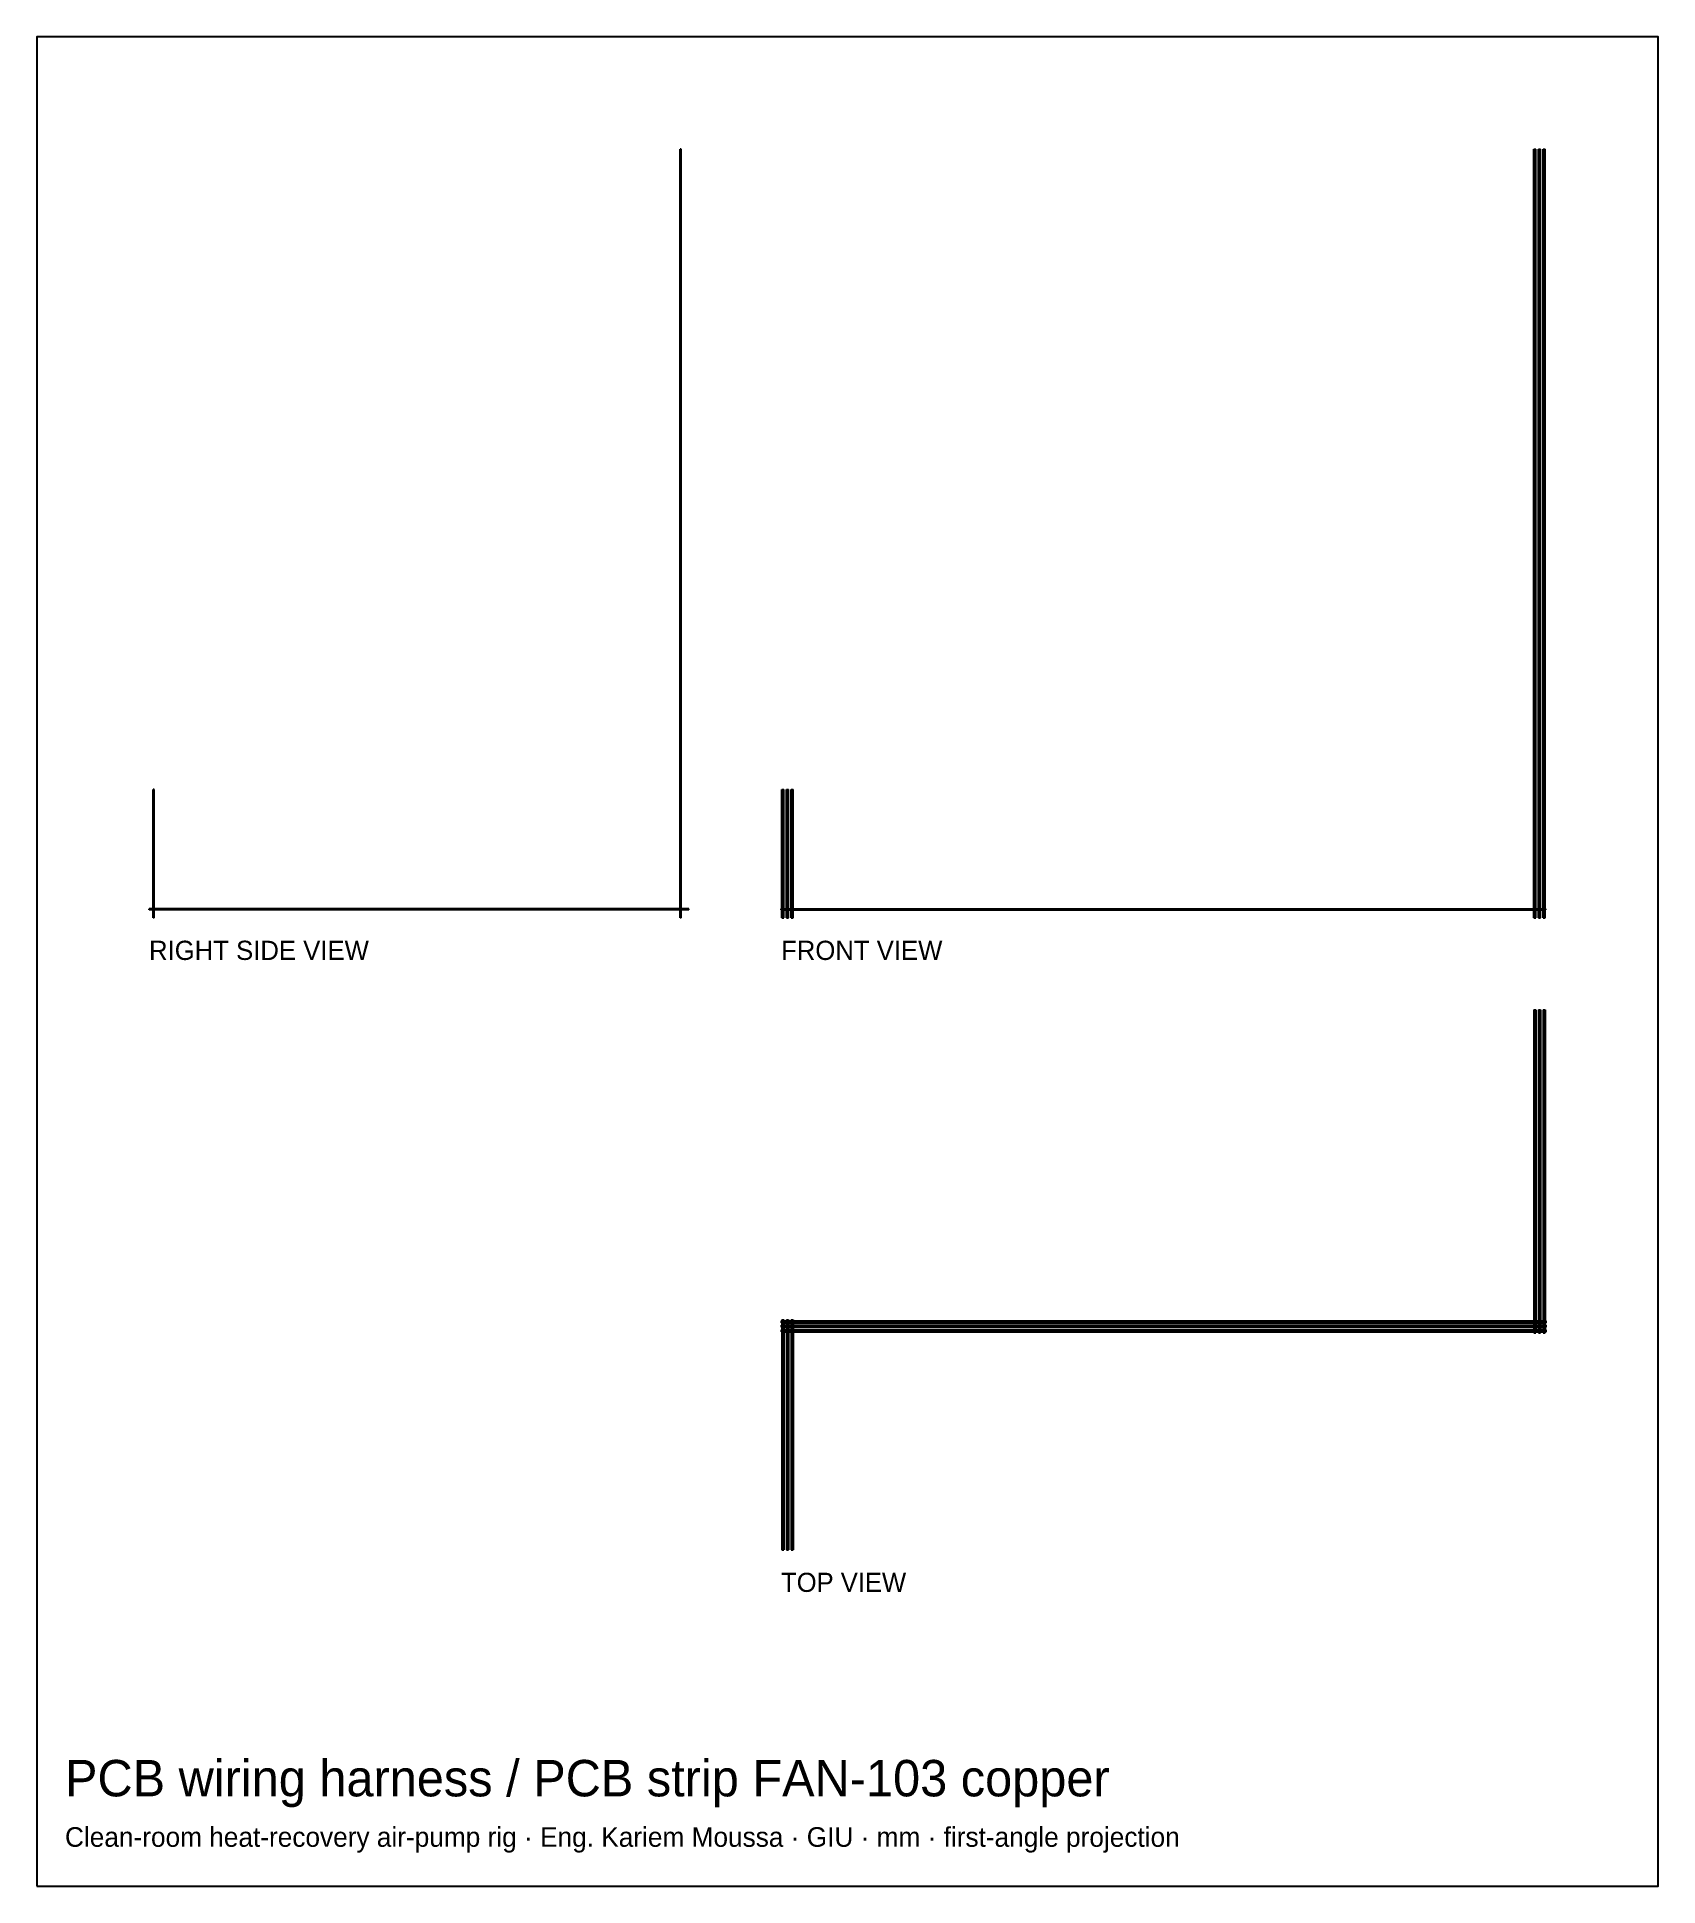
# Model space of a CAD drawing. Header units: millimetres. Extents: x -684 to -117, y -332 to 315.
import ezdxf

# ---------------------------------------------------------------- set-up
doc = ezdxf.new("R2010")
doc.units = ezdxf.units.MM
for name, color, linetype in [('BORDER', 7, 'Continuous'), ('HIDDEN', 8, 'Continuous'), ('TEXT', 5, 'Continuous'), ('VISIBLE', 7, 'Continuous')]:
    doc.layers.add(name, color=color, linetype=linetype)

msp = doc.modelspace()

# ---------------------------------------------------------------- linework, layer by layer
at = {"layer": 'BORDER'}
msp.add_lwpolyline([(-684.445, -331.7805), (-116.9222, -331.7805), (-116.9222, 315.4778), (-684.445, 315.4778)], close=True, dxfattribs=at)
at = {"layer": 'HIDDEN'}
for points in [[(-458.9672, 276.25), (-459.3172, 276.25)], [(-459.3172, 7.19), (-459.3172, 276.25)], [(-458.9672, 276.25), (-459.3172, 276.25)], [(-459.3172, 7.19), (-459.3172, 276.25)], [(-458.9672, 276.25), (-459.3172, 276.25)], [(-459.3172, 7.19), (-459.3172, 276.25)], [(-458.9672, 276.25), (-459.3172, 276.25)], [(-459.3172, 7.19), (-459.3172, 276.25)], [(-458.9672, 276.25), (-459.3172, 276.25)], [(-459.3172, 7.19), (-459.3172, 276.25)], [(-458.9672, 7.19), (-458.9672, 276.25)], [(-458.9672, 7.19), (-458.9672, 276.25)], [(-458.9672, 7.19), (-458.9672, 276.25)], [(-458.9672, 7.19), (-458.9672, 276.25)], [(-458.9672, 7.19), (-458.9672, 276.25)], [(-160.35, 276.25), (-159.65, 276.25)], [(-160.35, 7.19), (-160.35, 276.25)], [(-159.65, 7.19), (-159.65, 276.25)], [(-158.75, 276.25), (-158.05, 276.25)], [(-158.75, 7.19), (-158.75, 276.25)], [(-158.05, 7.19), (-158.05, 276.25)], [(-157.15, 276.25), (-156.45, 276.25)], [(-157.15, 7.19), (-157.15, 276.25)], [(-156.45, 7.19), (-156.45, 276.25)], [(-643.4672, 52.05), (-643.8172, 52.05)], [(-643.8172, 7.19), (-643.8172, 52.05)], [(-643.4672, 52.05), (-643.8172, 52.05)], [(-643.8172, 7.19), (-643.8172, 52.05)], [(-643.4672, 52.05), (-643.8172, 52.05)], [(-643.8172, 7.19), (-643.8172, 52.05)], [(-643.4672, 52.05), (-643.8172, 52.05)], [(-643.8172, 7.19), (-643.8172, 52.05)], [(-643.4672, 52.05), (-643.8172, 52.05)], [(-643.8172, 7.19), (-643.8172, 52.05)], [(-643.4672, 7.19), (-643.4672, 52.05)], [(-643.4672, 7.19), (-643.4672, 52.05)], [(-643.4672, 7.19), (-643.4672, 52.05)], [(-643.4672, 7.19), (-643.4672, 52.05)], [(-643.4672, 7.19), (-643.4672, 52.05)], [(-423.63, 52.05), (-422.93, 52.05)], [(-423.63, 7.19), (-423.63, 52.05)], [(-422.93, 7.19), (-422.93, 52.05)], [(-422.03, 52.05), (-421.33, 52.05)], [(-422.03, 7.19), (-422.03, 52.05)], [(-421.33, 7.19), (-421.33, 52.05)], [(-420.43, 52.05), (-419.73, 52.05)], [(-420.43, 7.19), (-420.43, 52.05)], [(-419.73, 7.19), (-419.73, 52.05)], [(-564.7172, 10.29), (-645.2172, 10.29)], [(-645.2172, 9.94), (-645.2172, 10.29)], [(-564.7172, 10.29), (-645.2172, 10.29)], [(-645.2172, 9.94), (-645.2172, 10.29)], [(-564.7172, 10.29), (-645.2172, 10.29)], [(-645.2172, 9.94), (-645.2172, 10.29)], [(-564.7172, 10.29), (-645.2172, 10.29)], [(-645.2172, 9.94), (-645.2172, 10.29)], [(-564.7172, 10.29), (-645.2172, 10.29)], [(-645.2172, 9.94), (-645.2172, 10.29)], [(-564.7172, 9.94), (-645.2172, 9.94)], [(-564.7172, 9.94), (-645.2172, 9.94)], [(-564.7172, 9.94), (-645.2172, 9.94)], [(-564.7172, 9.94), (-645.2172, 9.94)], [(-564.7172, 9.94), (-645.2172, 9.94)], [(-643.4672, 7.19), (-643.8172, 7.19)], [(-643.4672, 7.19), (-643.8172, 7.19)], [(-643.4672, 7.19), (-643.8172, 7.19)], [(-643.4672, 7.19), (-643.8172, 7.19)], [(-643.4672, 7.19), (-643.8172, 7.19)], [(-456.2172, 10.29), (-569.2172, 10.29)], [(-569.2172, 9.94), (-569.2172, 10.29)], [(-456.2172, 10.29), (-569.2172, 10.29)], [(-569.2172, 9.94), (-569.2172, 10.29)], [(-456.2172, 10.29), (-569.2172, 10.29)], [(-569.2172, 9.94), (-569.2172, 10.29)], [(-456.2172, 10.29), (-569.2172, 10.29)], [(-569.2172, 9.94), (-569.2172, 10.29)], [(-456.2172, 10.29), (-569.2172, 10.29)], [(-569.2172, 9.94), (-569.2172, 10.29)], [(-564.7172, 10.29), (-569.2172, 10.29)], [(-456.2172, 9.94), (-569.2172, 9.94)], [(-456.2172, 9.94), (-569.2172, 9.94)], [(-456.2172, 9.94), (-569.2172, 9.94)], [(-456.2172, 9.94), (-569.2172, 9.94)], [(-456.2172, 9.94), (-569.2172, 9.94)], [(-564.7172, 9.94), (-569.2172, 9.94)], [(-568.2172, 10.29), (-568.9172, 10.29)], [(-568.9172, 9.94), (-568.9172, 10.29)], [(-568.2172, 9.94), (-568.9172, 9.94)], [(-568.2172, 9.94), (-568.2172, 10.29)], [(-566.6172, 10.29), (-567.3172, 10.29)], [(-567.3172, 9.94), (-567.3172, 10.29)], [(-566.6172, 9.94), (-567.3172, 9.94)], [(-566.6172, 9.94), (-566.6172, 10.29)], [(-565.0172, 10.29), (-565.7172, 10.29)], [(-565.7172, 9.94), (-565.7172, 10.29)], [(-565.0172, 9.94), (-565.7172, 9.94)], [(-565.0172, 9.94), (-565.0172, 10.29)], [(-564.7172, 9.94), (-564.7172, 10.29)], [(-564.7172, 9.94), (-564.7172, 10.29)], [(-564.7172, 9.94), (-564.7172, 10.29)], [(-564.7172, 9.94), (-564.7172, 10.29)], [(-564.7172, 9.94), (-564.7172, 10.29)], [(-564.7172, 9.94), (-564.7172, 10.29)], [(-458.9672, 7.19), (-459.3172, 7.19)], [(-458.9672, 7.19), (-459.3172, 7.19)], [(-458.9672, 7.19), (-459.3172, 7.19)], [(-458.9672, 7.19), (-459.3172, 7.19)], [(-458.9672, 7.19), (-459.3172, 7.19)], [(-456.2172, 9.94), (-456.2172, 10.29)], [(-456.2172, 9.94), (-456.2172, 10.29)], [(-456.2172, 9.94), (-456.2172, 10.29)], [(-456.2172, 9.94), (-456.2172, 10.29)], [(-456.2172, 9.94), (-456.2172, 10.29)], [(-423.93, 10.29), (-156.15, 10.29)], [(-423.93, 10.29), (-156.15, 10.29)], [(-423.93, 9.94), (-423.93, 10.29)], [(-423.93, 9.94), (-423.93, 10.29)], [(-423.93, 10.29), (-156.15, 10.29)], [(-423.93, 10.29), (-156.15, 10.29)], [(-423.93, 9.94), (-423.93, 10.29)], [(-423.93, 9.94), (-423.93, 10.29)], [(-423.93, 10.29), (-156.15, 10.29)], [(-423.93, 9.94), (-423.93, 10.29)], [(-423.93, 9.94), (-156.15, 9.94)], [(-423.93, 9.94), (-156.15, 9.94)], [(-423.93, 9.94), (-156.15, 9.94)], [(-423.93, 9.94), (-156.15, 9.94)], [(-423.93, 9.94), (-156.15, 9.94)], [(-423.63, 10.29), (-422.93, 10.29)], [(-423.63, 10.29), (-422.93, 10.29)], [(-423.63, 9.94), (-423.63, 10.29)], [(-423.63, 9.94), (-422.93, 9.94)], [(-423.63, 9.94), (-422.93, 9.94)], [(-423.63, 7.19), (-422.93, 7.19)], [(-422.93, 9.94), (-422.93, 10.29)], [(-422.03, 10.29), (-421.33, 10.29)], [(-422.03, 10.29), (-421.33, 10.29)], [(-422.03, 9.94), (-422.03, 10.29)], [(-422.03, 9.94), (-421.33, 9.94)], [(-422.03, 9.94), (-421.33, 9.94)], [(-422.03, 7.19), (-421.33, 7.19)], [(-421.33, 9.94), (-421.33, 10.29)], [(-420.43, 10.29), (-419.73, 10.29)], [(-420.43, 10.29), (-419.73, 10.29)], [(-420.43, 9.94), (-420.43, 10.29)], [(-420.43, 9.94), (-419.73, 9.94)], [(-420.43, 9.94), (-419.73, 9.94)], [(-420.43, 7.19), (-419.73, 7.19)], [(-419.73, 9.94), (-419.73, 10.29)], [(-160.35, 9.94), (-160.35, 10.29)], [(-160.35, 10.29), (-159.65, 10.29)], [(-160.35, 9.94), (-160.35, 10.29)], [(-160.35, 9.94), (-159.65, 9.94)], [(-160.35, 7.19), (-159.65, 7.19)], [(-159.65, 9.94), (-159.65, 10.29)], [(-159.65, 9.94), (-159.65, 10.29)], [(-158.75, 9.94), (-158.75, 10.29)], [(-158.75, 10.29), (-158.05, 10.29)], [(-158.75, 9.94), (-158.75, 10.29)], [(-158.75, 9.94), (-158.05, 9.94)], [(-158.75, 7.19), (-158.05, 7.19)], [(-158.05, 9.94), (-158.05, 10.29)], [(-158.05, 9.94), (-158.05, 10.29)], [(-157.15, 9.94), (-157.15, 10.29)], [(-157.15, 10.29), (-156.45, 10.29)], [(-157.15, 9.94), (-157.15, 10.29)], [(-157.15, 9.94), (-156.45, 9.94)], [(-157.15, 7.19), (-156.45, 7.19)], [(-156.45, 9.94), (-156.45, 10.29)], [(-156.45, 9.94), (-156.45, 10.29)], [(-156.15, 9.94), (-156.15, 10.29)], [(-156.15, 9.94), (-156.15, 10.29)], [(-156.15, 9.94), (-156.15, 10.29)], [(-156.15, 9.94), (-156.15, 10.29)], [(-156.15, 9.94), (-156.15, 10.29)], [(-160.35, -25.0972), (-159.65, -25.0972)], [(-160.35, -25.0972), (-160.35, -138.0972)], [(-159.65, -25.0972), (-159.65, -138.0972)], [(-158.75, -25.0972), (-158.05, -25.0972)], [(-158.75, -25.0972), (-158.75, -138.0972)], [(-158.05, -25.0972), (-158.05, -138.0972)], [(-157.15, -25.0972), (-156.45, -25.0972)], [(-157.15, -25.0972), (-157.15, -138.0972)], [(-156.45, -25.0972), (-156.45, -138.0972)], [(-160.35, -27.8472), (-159.65, -27.8472)], [(-160.35, -27.8472), (-160.35, -28.1972)], [(-160.35, -28.1972), (-159.65, -28.1972)], [(-159.65, -27.8472), (-159.65, -28.1972)], [(-158.75, -27.8472), (-158.05, -27.8472)], [(-158.75, -27.8472), (-158.75, -28.1972)], [(-158.75, -28.1972), (-158.05, -28.1972)], [(-158.05, -27.8472), (-158.05, -28.1972)], [(-157.15, -27.8472), (-156.45, -27.8472)], [(-157.15, -27.8472), (-157.15, -28.1972)], [(-157.15, -28.1972), (-156.45, -28.1972)], [(-156.45, -27.8472), (-156.45, -28.1972)], [(-423.93, -133.8972), (-156.15, -133.8972)], [(-423.93, -133.8972), (-423.93, -134.5972)], [(-423.93, -134.5972), (-156.15, -134.5972)], [(-423.93, -135.4972), (-156.15, -135.4972)], [(-423.93, -135.4972), (-423.93, -136.1972)], [(-423.63, -133.5972), (-422.93, -133.5972)], [(-423.63, -133.5972), (-423.63, -214.0972)], [(-422.93, -133.5972), (-422.93, -214.0972)], [(-422.03, -133.5972), (-421.33, -133.5972)], [(-422.03, -133.5972), (-422.03, -214.0972)], [(-421.33, -133.5972), (-421.33, -214.0972)], [(-420.43, -133.5972), (-419.73, -133.5972)], [(-420.43, -133.5972), (-420.43, -214.0972)], [(-419.73, -133.5972), (-419.73, -214.0972)], [(-156.15, -133.8972), (-156.15, -134.5972)], [(-156.15, -135.4972), (-156.15, -136.1972)], [(-423.93, -136.1972), (-156.15, -136.1972)], [(-423.93, -137.0972), (-156.15, -137.0972)], [(-423.93, -137.0972), (-423.93, -137.7972)], [(-423.93, -137.7972), (-156.15, -137.7972)], [(-160.35, -138.0972), (-159.65, -138.0972)], [(-158.75, -138.0972), (-158.05, -138.0972)], [(-157.15, -138.0972), (-156.45, -138.0972)], [(-156.15, -137.0972), (-156.15, -137.7972)], [(-423.63, -212.3472), (-422.93, -212.3472)], [(-423.63, -212.3472), (-423.63, -212.6972)], [(-423.63, -212.6972), (-422.93, -212.6972)], [(-422.93, -212.3472), (-422.93, -212.6972)], [(-422.03, -212.3472), (-421.33, -212.3472)], [(-422.03, -212.3472), (-422.03, -212.6972)], [(-422.03, -212.6972), (-421.33, -212.6972)], [(-421.33, -212.3472), (-421.33, -212.6972)], [(-420.43, -212.3472), (-419.73, -212.3472)], [(-420.43, -212.3472), (-420.43, -212.6972)], [(-420.43, -212.6972), (-419.73, -212.6972)], [(-419.73, -212.3472), (-419.73, -212.6972)], [(-423.63, -214.0972), (-422.93, -214.0972)], [(-422.03, -214.0972), (-421.33, -214.0972)], [(-420.43, -214.0972), (-419.73, -214.0972)]]:
    msp.add_lwpolyline(points, dxfattribs=at)
at = {"layer": 'VISIBLE'}
for points in [[(-458.9672, 276.25), (-459.3172, 276.25)], [(-459.3172, 7.19), (-459.3172, 276.25)], [(-458.9672, 7.19), (-458.9672, 276.25)], [(-160.35, 276.25), (-159.65, 276.25)], [(-160.35, 10.29), (-160.35, 276.25)], [(-159.65, 10.29), (-159.65, 276.25)], [(-158.75, 276.25), (-158.05, 276.25)], [(-158.75, 10.29), (-158.75, 276.25)], [(-158.05, 10.29), (-158.05, 276.25)], [(-157.15, 276.25), (-156.45, 276.25)], [(-157.15, 10.29), (-157.15, 276.25)], [(-156.45, 10.29), (-156.45, 276.25)], [(-643.4672, 52.05), (-643.8172, 52.05)], [(-643.8172, 7.19), (-643.8172, 52.05)], [(-643.4672, 7.19), (-643.4672, 52.05)], [(-423.63, 52.05), (-422.93, 52.05)], [(-423.63, 7.19), (-423.63, 52.05)], [(-422.93, 7.19), (-422.93, 52.05)], [(-422.03, 52.05), (-421.33, 52.05)], [(-422.03, 7.19), (-422.03, 52.05)], [(-421.33, 7.19), (-421.33, 52.05)], [(-420.43, 52.05), (-419.73, 52.05)], [(-420.43, 7.19), (-420.43, 52.05)], [(-419.73, 7.19), (-419.73, 52.05)], [(-569.2172, 10.29), (-645.2172, 10.29)], [(-645.2172, 9.94), (-645.2172, 10.29)], [(-569.2172, 9.94), (-645.2172, 9.94)], [(-643.4672, 7.19), (-643.8172, 7.19)], [(-456.2172, 10.29), (-569.2172, 10.29)], [(-569.2172, 9.94), (-569.2172, 10.29)], [(-456.2172, 9.94), (-569.2172, 9.94)], [(-568.2172, 10.29), (-568.9172, 10.29)], [(-568.9172, 9.94), (-568.9172, 10.29)], [(-568.2172, 9.94), (-568.9172, 9.94)], [(-568.2172, 9.94), (-568.2172, 10.29)], [(-566.6172, 10.29), (-567.3172, 10.29)], [(-567.3172, 9.94), (-567.3172, 10.29)], [(-566.6172, 9.94), (-567.3172, 9.94)], [(-566.6172, 9.94), (-566.6172, 10.29)], [(-565.0172, 10.29), (-565.7172, 10.29)], [(-565.7172, 9.94), (-565.7172, 10.29)], [(-565.0172, 9.94), (-565.7172, 9.94)], [(-565.0172, 9.94), (-565.0172, 10.29)], [(-458.9672, 7.19), (-459.3172, 7.19)], [(-456.2172, 9.94), (-456.2172, 10.29)], [(-423.93, 10.29), (-423.63, 10.29)], [(-423.93, 9.94), (-423.93, 10.29)], [(-423.93, 9.94), (-423.63, 9.94)], [(-423.63, 10.29), (-422.93, 10.29)], [(-423.63, 9.94), (-423.63, 10.29)], [(-423.63, 9.94), (-422.93, 9.94)], [(-423.63, 7.19), (-422.93, 7.19)], [(-422.93, 10.29), (-422.03, 10.29)], [(-422.93, 9.94), (-422.93, 10.29)], [(-422.93, 9.94), (-422.03, 9.94)], [(-422.03, 10.29), (-421.33, 10.29)], [(-422.03, 9.94), (-422.03, 10.29)], [(-422.03, 9.94), (-421.33, 9.94)], [(-422.03, 7.19), (-421.33, 7.19)], [(-421.33, 10.29), (-420.43, 10.29)], [(-421.33, 9.94), (-421.33, 10.29)], [(-421.33, 9.94), (-420.43, 9.94)], [(-420.43, 10.29), (-419.73, 10.29)], [(-420.43, 9.94), (-420.43, 10.29)], [(-420.43, 9.94), (-419.73, 9.94)], [(-420.43, 7.19), (-419.73, 7.19)], [(-419.73, 10.29), (-156.15, 10.29)], [(-419.73, 9.94), (-419.73, 10.29)], [(-419.73, 9.94), (-156.15, 9.94)], [(-160.35, 10.29), (-159.65, 10.29)], [(-160.35, 9.94), (-160.35, 10.29)], [(-160.35, 7.19), (-160.35, 9.94)], [(-160.35, 9.94), (-159.65, 9.94)], [(-160.35, 7.19), (-159.65, 7.19)], [(-159.65, 9.94), (-159.65, 10.29)], [(-159.65, 7.19), (-159.65, 9.94)], [(-158.75, 10.29), (-158.05, 10.29)], [(-158.75, 9.94), (-158.75, 10.29)], [(-158.75, 7.19), (-158.75, 9.94)], [(-158.75, 9.94), (-158.05, 9.94)], [(-158.75, 7.19), (-158.05, 7.19)], [(-158.05, 9.94), (-158.05, 10.29)], [(-158.05, 7.19), (-158.05, 9.94)], [(-157.15, 10.29), (-156.45, 10.29)], [(-157.15, 9.94), (-157.15, 10.29)], [(-157.15, 7.19), (-157.15, 9.94)], [(-157.15, 9.94), (-156.45, 9.94)], [(-157.15, 7.19), (-156.45, 7.19)], [(-156.45, 9.94), (-156.45, 10.29)], [(-156.45, 7.19), (-156.45, 9.94)], [(-156.15, 9.94), (-156.15, 10.29)], [(-160.35, -25.0972), (-159.65, -25.0972)], [(-160.35, -25.0972), (-160.35, -138.0972)], [(-159.65, -25.0972), (-159.65, -138.0972)], [(-158.75, -25.0972), (-158.05, -25.0972)], [(-158.75, -25.0972), (-158.75, -138.0972)], [(-158.05, -25.0972), (-158.05, -138.0972)], [(-157.15, -25.0972), (-156.45, -25.0972)], [(-157.15, -25.0972), (-157.15, -138.0972)], [(-156.45, -25.0972), (-156.45, -138.0972)], [(-160.35, -27.8472), (-159.65, -27.8472)], [(-160.35, -27.8472), (-160.35, -28.1972)], [(-160.35, -28.1972), (-159.65, -28.1972)], [(-159.65, -27.8472), (-159.65, -28.1972)], [(-158.75, -27.8472), (-158.05, -27.8472)], [(-158.75, -27.8472), (-158.75, -28.1972)], [(-158.75, -28.1972), (-158.05, -28.1972)], [(-158.05, -27.8472), (-158.05, -28.1972)], [(-157.15, -27.8472), (-156.45, -27.8472)], [(-157.15, -27.8472), (-157.15, -28.1972)], [(-157.15, -28.1972), (-156.45, -28.1972)], [(-156.45, -27.8472), (-156.45, -28.1972)], [(-423.93, -133.8972), (-156.15, -133.8972)], [(-423.93, -133.8972), (-423.93, -134.5972)], [(-423.93, -134.5972), (-156.15, -134.5972)], [(-423.93, -135.4972), (-156.15, -135.4972)], [(-423.93, -135.4972), (-423.93, -136.1972)], [(-423.63, -133.5972), (-422.93, -133.5972)], [(-423.63, -133.5972), (-423.63, -214.0972)], [(-422.93, -133.5972), (-422.93, -214.0972)], [(-422.03, -133.5972), (-421.33, -133.5972)], [(-422.03, -133.5972), (-422.03, -214.0972)], [(-421.33, -133.5972), (-421.33, -214.0972)], [(-420.43, -133.5972), (-419.73, -133.5972)], [(-420.43, -133.5972), (-420.43, -214.0972)], [(-419.73, -133.5972), (-419.73, -214.0972)], [(-156.15, -133.8972), (-156.15, -134.5972)], [(-156.15, -135.4972), (-156.15, -136.1972)], [(-423.93, -136.1972), (-156.15, -136.1972)], [(-423.93, -137.0972), (-156.15, -137.0972)], [(-423.93, -137.0972), (-423.93, -137.7972)], [(-423.93, -137.7972), (-156.15, -137.7972)], [(-160.35, -138.0972), (-159.65, -138.0972)], [(-158.75, -138.0972), (-158.05, -138.0972)], [(-157.15, -138.0972), (-156.45, -138.0972)], [(-156.15, -137.0972), (-156.15, -137.7972)], [(-423.63, -212.3472), (-422.93, -212.3472)], [(-423.63, -212.3472), (-423.63, -212.6972)], [(-423.63, -212.6972), (-422.93, -212.6972)], [(-422.93, -212.3472), (-422.93, -212.6972)], [(-422.03, -212.3472), (-421.33, -212.3472)], [(-422.03, -212.3472), (-422.03, -212.6972)], [(-422.03, -212.6972), (-421.33, -212.6972)], [(-421.33, -212.3472), (-421.33, -212.6972)], [(-420.43, -212.3472), (-419.73, -212.3472)], [(-420.43, -212.3472), (-420.43, -212.6972)], [(-420.43, -212.6972), (-419.73, -212.6972)], [(-419.73, -212.3472), (-419.73, -212.6972)], [(-423.63, -214.0972), (-422.93, -214.0972)], [(-422.03, -214.0972), (-421.33, -214.0972)], [(-420.43, -214.0972), (-419.73, -214.0972)]]:
    msp.add_lwpolyline(points, dxfattribs=at)

# ---------------------------------------------------------------- texts
at = {"layer": 'TEXT'}
for s, height, p in [('RIGHT SIDE VIEW', 6.7265, (-645.2172, -7.6083)), ('FRONT VIEW', 6.7265, (-423.93, -7.6083)), ('TOP VIEW', 6.6945, (-423.93, -228.8251)), ('PCB wiring harness / PCB strip FAN-103 copper', 12.749027, (-674.638, -300.3983)), ('Clean-room heat-recovery air-pump rig · Eng. Kariem Moussa · GIU · mm · first-angle projection', 6.864861, (-674.638, -318.0508))]:
    msp.add_text(s, height=height, dxfattribs=at).set_placement(p)

doc.saveas('drawing.dxf')
